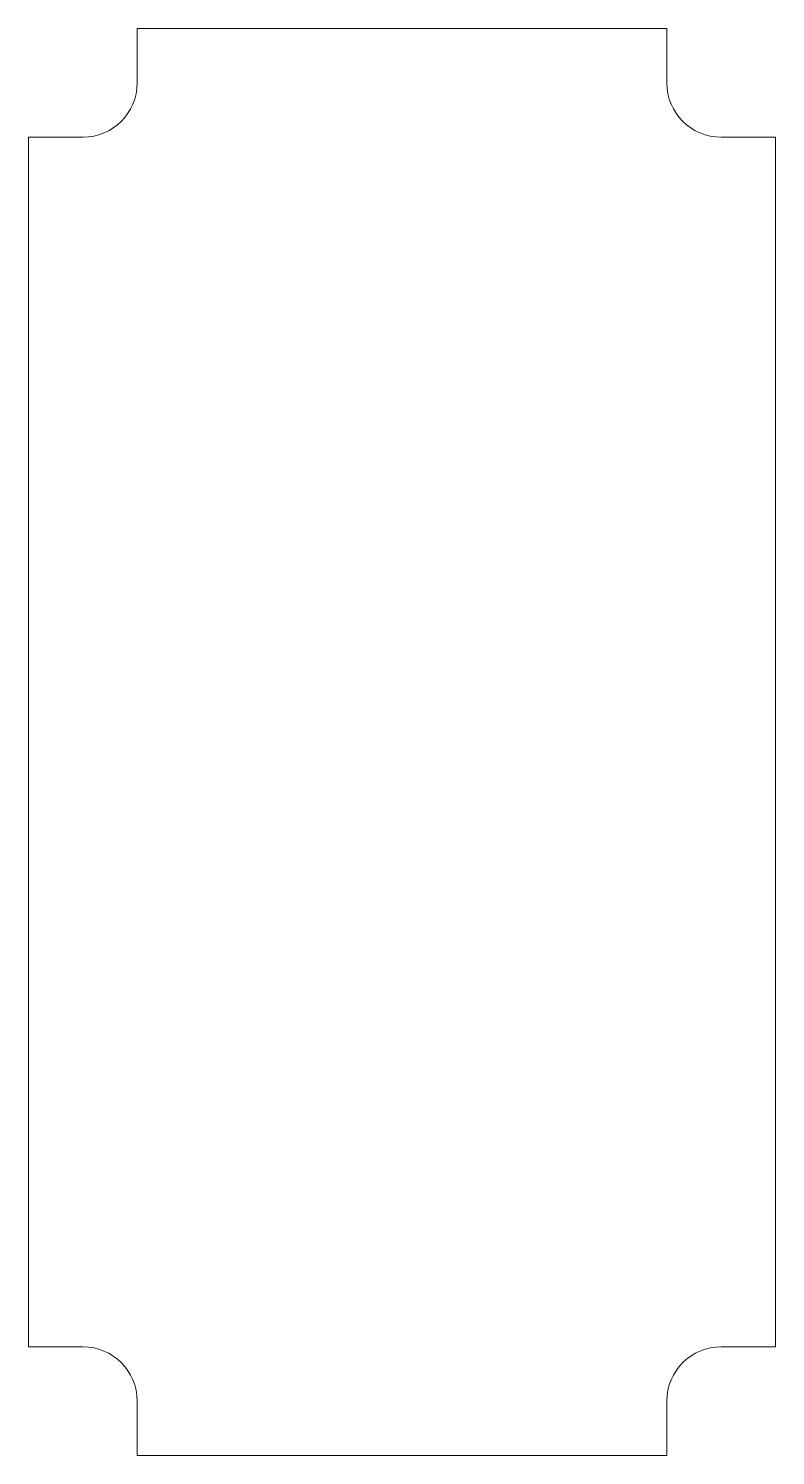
# Model space of a CAD drawing. Header units: millimetres. Extents: x -28 to 28, y -52 to 52.
import ezdxf

# ---------------------------------------------------------------- set-up
doc = ezdxf.new("R2010")
doc.units = ezdxf.units.MM

msp = doc.modelspace()

# ---------------------------------------------------------------- linework, layer by layer
at = {"color": 7, "linetype": 'Continuous', "lineweight": 15}
for p, q in [((-19.5, 48.5), (-19.5, 52.5)), ((19.5, 52.5), (-19.5, 52.5)), ((19.5, 52.5), (19.5, 48.5)), ((-27.5, 44.5), (-23.5, 44.5)), ((-27.5, 44.5), (-27.5, -44.5)), ((23.5, 44.5), (27.5, 44.5)), ((27.5, -44.5), (27.5, 44.5)), ((-23.5, -44.5), (-27.5, -44.5)), ((27.5, -44.5), (23.5, -44.5)), ((-19.5, -52.5), (-19.5, -48.5)), ((19.5, -48.5), (19.5, -52.5)), ((-19.5, -52.5), (19.5, -52.5))]:
    msp.add_line(p, q, dxfattribs=at)
for centre, start, end in [((-23.5, 48.5), 270, 0), ((23.5, 48.5), 180, 270), ((-23.5, -48.5), 0, 90), ((23.5, -48.5), 90, 180)]:
    msp.add_arc(centre, 4, start, end, dxfattribs=at)

doc.saveas('drawing.dxf')
